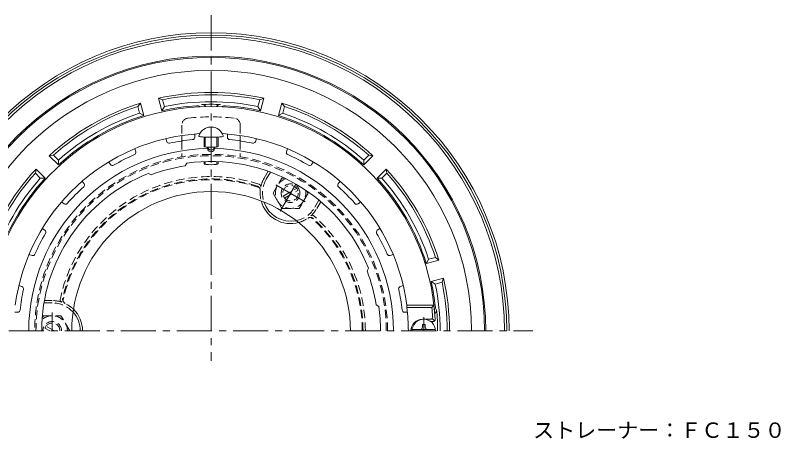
# Model space of a CAD drawing. Units: millimetres, scale not verified. Extents: x -289 to 224, y -346 to 371.
# Drawn here: x -111.3 to 216.2, y 190.4 to 371.5 of the extents above; entities that cross this region are included whole.
import ezdxf
from ezdxf.enums import TextEntityAlignment as Align

# ---------------------------------------------------------------- set-up
doc = ezdxf.new("R2010")
doc.units = ezdxf.units.MM
doc.header["$LTSCALE"] = 3
doc.linetypes.add('CHAIN1', pattern=[8, 5, -1, 1, -1])
doc.linetypes.add('DASHED1', pattern=[1.8, 1.2, -0.6])
for name, color, linetype, lineweight in [('0-0_通り芯', 3, 'Continuous', 9), ('0-1_躯体', 2, 'Continuous', 9), ('0-2_仕上', 6, 'Continuous', 9), ('0-5_寸法', 7, 'Continuous', 9), ('0-6_ハッチ', 2, 'Continuous', 9), ('0-A', 4, 'Continuous', 9)]:
    doc.layers.add(name, color=color, linetype=linetype, lineweight=lineweight)
doc.styles.add('ＭＳ ゴシック', font='')
doc.styles.get('ＭＳ ゴシック').set_extended_font_data('MS Gothic')

msp = doc.modelspace()

# ---------------------------------------------------------------- linework, layer by layer
at = {"layer": '0-0_通り芯', "linetype": 'CHAIN1'}
for p, q in [((-27.537, 371.466), (-27.537, 223.663)), ((-162.156, 236.501), (110.065, 236.501))]:
    msp.add_line(p, q, dxfattribs=at)
at = {"layer": '0-0_通り芯'}
for radius in [127.5, 126.5, 125.5]:
    msp.add_arc((-27.537, 236.501), radius, 0, 180, dxfattribs=at)
at = {"layer": '0-0_通り芯', "linetype": 'DASHED1'}
for start, end in [(71.41158, 168.58826), (0, 48.58813)]:
    msp.add_arc((-27.537, 236.501), 64.667, start, end, dxfattribs=at)
at = {"layer": '0-1_躯体'}
for p, q in [((-48.627, 330.668), (-50.052, 335.985)), ((-48.326, 335.339), (-50.052, 335.985)), ((-47.548, 332.436), (-48.326, 335.339)), ((-7.525, 332.436), (-6.747, 335.339)), ((-5.021, 335.985), (-6.747, 335.339)), ((-6.446, 330.668), (-5.021, 335.985)), ((-57.779, 333.915), (-58.951, 332.492)), ((-58.173, 329.589), (-58.951, 332.492)), ((-56.355, 328.598), (-57.779, 333.915)), ((-47.548, 332.436), (-48.627, 330.668)), ((-6.446, 330.668), (-7.525, 332.436)), ((1.282, 328.598), (2.706, 333.915)), ((3.878, 332.492), (2.706, 333.915)), ((3.1, 329.589), (3.878, 332.492)), ((-56.355, 328.598), (-58.173, 329.589)), ((3.1, 329.589), (1.282, 328.598)), ((-94.959, 311.702), (-96.777, 311.399)), ((-92.885, 307.507), (-96.777, 311.399)), ((-92.835, 309.578), (-94.959, 311.702)), ((37.762, 309.578), (39.886, 311.702)), ((37.812, 307.507), (41.704, 311.399)), ((41.704, 311.399), (39.886, 311.702)), ((-92.835, 309.578), (-92.885, 307.507)), ((37.812, 307.507), (37.762, 309.578)), ((-102.434, 305.742), (-102.737, 303.924)), ((-98.542, 301.85), (-102.434, 305.742)), ((43.469, 301.85), (47.361, 305.742)), ((47.664, 303.924), (47.361, 305.742)), ((-100.613, 301.799), (-102.737, 303.924)), ((-98.542, 301.85), (-100.613, 301.799)), ((45.54, 301.799), (43.469, 301.85)), ((45.54, 301.799), (47.664, 303.924)), ((64.56, 265.32), (65.551, 267.138)), ((64.56, 265.32), (69.877, 266.744)), ((65.551, 267.138), (68.454, 267.916)), ((69.877, 266.744), (68.454, 267.916)), ((66.63, 257.592), (71.947, 259.017)), ((71.301, 257.291), (71.947, 259.017)), ((68.398, 256.513), (66.63, 257.592)), ((68.398, 256.513), (71.301, 257.291))]:
    msp.add_line(p, q, dxfattribs=at)
at = {"layer": '0-1_躯体', "linetype": 'DASHED1'}
for p, q in [((-4.795, 301.891), (-3.132, 304.771)), ((-3.929, 301.391), (-2.179, 304.422)), ((16.856, 289.391), (18.606, 292.422)), ((17.722, 288.891), (19.384, 291.771)), ((-95.537, 249.501), (-98.861, 249.501)), ((-95.537, 248.501), (-99.037, 248.501))]:
    msp.add_line(p, q, dxfattribs=at)
at = {"layer": '0-1_躯体', "color": 4, "linetype": 'DASHED1'}
for p, q in [((-1.036, 295.391), (2.716, 301.891)), ((2.716, 301.891), (3.776, 301.891)), ((3.368, 294.181), (9.059, 297.467)), ((3.868, 293.315), (9.559, 296.601)), ((13.963, 295.391), (10.211, 288.891)), ((13.963, 295.391), (13.427, 296.32)), ((-99.286, 242.997), (-99.823, 242.068)), ((-99.286, 242.997), (-91.781, 242.996)), ((-88.034, 236.506), (-91.781, 242.996)), ((-96.536, 236.501), (-98.632, 237.711)), ((-94.537, 236.501), (-98.132, 238.577))]:
    msp.add_line(p, q, dxfattribs=at)
at = {"layer": '0-1_躯体', "color": 4, "linetype": 'CHAIN1'}
for p, q in [((0.222, 298.994), (12.765, 291.753)), ((8.713, 299.288), (2.047, 287.741)), ((-95.537, 236.501), (-95.537, 244.362))]:
    msp.add_line(p, q, dxfattribs=at)
at = {"layer": '0-1_躯体', "color": 4, "linetype": 'DASHED1'}
msp.add_lwpolyline([(-1.036, 295.391), (2.716, 288.891), (10.211, 288.891)], dxfattribs=at)
for radius in [4, 3.324]:
    msp.add_circle((6.463, 295.391), radius, dxfattribs=at)
at = {"layer": '0-1_躯体'}
for centre, radius, start, end in [((-27.537, 236.501), 117.5, 0, 180), ((-27.537, 236.501), 117, 0, 180), ((-27.537, 236.501), 111.441, 0, 180), ((-27.537, 236.501), 102, 77.24745, 102.75252), ((-27.537, 236.501), 101, 78.1216, 101.87843), ((-27.537, 236.501), 98, 78.21725, 101.78276), ((-27.537, 236.501), 102, 107.24745, 132.75252), ((-27.537, 236.501), 101, 108.1216, 131.87843), ((-27.537, 236.501), 96.5, 93.64027, 102.62434), ((-33.536, 330.811), 2, 51.83441, 93.64053), ((-27.537, 236.501), 96.917, 87.58473, 92.41527), ((-31.537, 331.334), 2, 34.69341, 92.41542), ((-23.537, 331.334), 2, 87.58458, 145.30659), ((-21.537, 330.811), 2, 86.35947, 128.16559), ((-27.537, 236.501), 96.5, 77.37563, 86.35973), ((-27.537, 236.501), 102, 47.24745, 72.75252), ((-27.537, 236.501), 101, 48.1216, 71.87843), ((-27.537, 236.501), 96.5, 107.37563, 132.62434), ((-27.537, 236.501), 98, 108.21725, 131.78276), ((-27.537, 236.501), 96.5, 47.37563, 72.62434), ((-27.537, 236.501), 98, 48.21725, 71.78276), ((-27.537, 236.501), 102, 137.24745, 162.75252), ((-27.537, 236.501), 102, 17.24745, 42.75252), ((-27.537, 236.501), 101, 138.1216, 161.87843), ((-27.537, 236.501), 98, 138.21725, 161.78276), ((-27.537, 236.501), 96.5, 137.37563, 162.62434), ((-27.537, 236.501), 96.5, 17.37563, 42.62434), ((-27.537, 236.501), 98, 18.21725, 41.78276), ((-27.537, 236.501), 101, 18.1216, 41.87843), ((6.463, 295.391), 13, 194.57117, 285.42896), ((6.463, 295.391), 12, 198.15558, 281.84457), ((-27.537, 236.501), 102, 0, 12.75252), ((-27.537, 236.501), 96.5, 6.07442, 12.62434), ((-27.537, 236.501), 98, 0, 11.78276), ((-27.537, 236.501), 101, 0, 11.87843), ((-95.537, 236.501), 13, 0, 45.42883), ((66.433, 246.501), 2, 324.2722, 6.07423), ((66.953, 245.501), 2, 307.72185, 5.44164), ((-27.537, 236.501), 96.917, 0, 5.44096), ((-95.537, 236.501), 12, 0, 41.84445)]:
    msp.add_arc(centre, radius, start, end, dxfattribs=at)
at = {"layer": '0-1_躯体', "linetype": 'DASHED1'}
for centre, radius, start, end in [((-27.537, 236.501), 66, 71.80592, 168.19405), ((-27.537, 236.501), 65, 72.40396, 167.59601), ((6.463, 295.391), 13, 149.99991, 168.20993), ((6.463, 295.391), 12, 149.99997, 198.15558), ((-8.491, 296.554), 2, 355.55522, 72.40367), ((-7.241, 298.252), 1, 348.20795, 71.80614), ((6.463, 295.391), 13, 175.55457, 194.57117), ((6.463, 295.391), 12, 281.84457, 329.99992), ((6.463, 295.391), 13, 311.79013, 329.99991), ((14.948, 283.021), 2, 47.59628, 124.44533), ((15.793, 284.953), 1, 48.19472, 131.7901), ((-27.537, 236.501), 66, 0, 48.19403), ((6.463, 295.391), 13, 285.42896, 304.44539), ((-27.537, 236.501), 65, 0, 47.59598), ((-95.537, 236.501), 13, 71.79013, 89.99991), ((-91.162, 249.8), 1, 168.19472, 251.7901), ((-89.066, 250.034), 2, 167.59628, 244.44533), ((-95.537, 236.501), 12, 41.84445, 89.99992), ((-95.537, 236.501), 13, 45.42883, 64.44539)]:
    msp.add_arc(centre, radius, start, end, dxfattribs=at)
at = {"layer": '0-1_躯体', "color": 4, "linetype": 'DASHED1'}
for centre, radius, start, end in [((6.468, 295.388), 6.5, 108.12656, 11.86406), ((-95.537, 236.507), 6.5, 359.95093, 131.86412), ((-95.537, 236.501), 4, 0, 180), ((-95.537, 236.501), 3.324, 0, 180)]:
    msp.add_arc(centre, radius, start, end, dxfattribs=at)
at = {"layer": '0-2_仕上'}
for p, q in [((-46.472, 317.433), (-46.901, 318.753)), ((-34.536, 319.323), (-34.536, 320.711)), ((-20.537, 319.323), (-20.537, 320.711)), ((-8.601, 317.433), (-8.172, 318.753)), ((-59.787, 313.106), (-60.216, 314.427)), ((-29.037, 314.53), (-29.037, 315.082)), ((-26.037, 314.53), (-26.037, 315.082)), ((4.714, 313.106), (5.143, 314.427)), ((-70.555, 307.62), (-71.371, 308.743)), ((-37.961, 308.248), (-38.695, 307.125)), ((15.481, 307.62), (16.297, 308.743)), ((-54.382, 303.848), (-53.184, 303.242)), ((-81.881, 299.391), (-82.697, 300.514)), ((26.808, 299.391), (27.624, 300.514)), ((-90.426, 290.846), (-91.549, 291.662)), ((35.353, 290.846), (36.476, 291.662)), ((-98.655, 279.52), (-99.778, 280.335)), ((43.582, 279.52), (44.705, 280.335)), ((-104.141, 268.752), (-105.461, 269.181)), ((49.068, 268.752), (50.388, 269.181)), ((39.81, 263.347), (39.205, 262.149)), ((-108.509, 255.45), (-109.788, 255.866)), ((53.436, 255.45), (54.715, 255.866)), ((44.21, 246.926), (43.087, 247.66)), ((66.936, 246.501), (56.266, 246.501)), ((67.831, 247.501), (66.936, 246.501)), ((-110.256, 244.501), (-111.554, 244.501)), ((55.183, 244.501), (56.481, 244.501)), ((66.272, 241.501), (62.963, 241.501)), ((67.332, 240.501), (66.464, 240.501)), ((67.001, 241.817), (68.055, 240.811))]:
    msp.add_line(p, q, dxfattribs=at)
msp.add_lwpolyline([(67.831, 247.501), (56.244, 247.501), (56.266, 246.501)], dxfattribs=at)
for centre, radius, start, end in [((-27.537, 236.501), 96, 3.01697, 176.98303), ((-27.537, 236.501), 84.5, 93.26871, 172.52016), ((-27.537, 236.502), 82.207, 95.51718, 102.48267), ((-35.536, 319.323), 1, 275.51784, 0.00093), ((-27.537, 236.501), 84.5, 7.47984, 86.73126), ((-19.537, 319.323), 1, 179.99907, 264.48216), ((-27.537, 236.502), 82.207, 77.51733, 84.48282), ((-27.537, 236.501), 78.028, 91.10147, 180), ((-45.521, 317.742), 1, 198.00066, 282.48337), ((-27.537, 314.544), 1.5, 180, 359.44926), ((-27.537, 315.352), 1.5, 190.41995, 349.58136), ((-27.537, 236.501), 78.028, 0, 88.89853), ((-9.552, 317.742), 1, 257.51663, 341.99934), ((-27.537, 236.502), 82.207, 113.51718, 120.48267), ((-60.738, 312.797), 1, 293.51784, 18.00093), ((5.665, 312.797), 1, 161.99907, 246.48216), ((-27.537, 236.502), 82.207, 59.51733, 66.48282), ((-27.537, 236.501), 72.5, 21.73329, 98.26669), ((-69.746, 308.208), 1, 216.00066, 300.48337), ((-27.537, 236.501), 71.5, 98.97878, 111.02101), ((14.672, 308.208), 1, 239.51663, 323.99934), ((-27.537, 236.501), 72.5, 111.73329, 180), ((-27.537, 236.502), 82.207, 131.51718, 138.48267), ((-82.69, 298.803), 1, 311.51784, 36.00093), ((27.617, 298.803), 1, 143.99907, 228.48216), ((-27.537, 236.502), 82.207, 41.51733, 48.48282), ((-89.838, 291.655), 1, 234.00066, 318.48337), ((34.765, 291.655), 1, 221.51663, 305.99934), ((-99.243, 278.711), 1, 329.51784, 54.00093), ((44.17, 278.711), 1, 125.99907, 210.48216), ((-27.537, 236.501), 82.207, 149.51718, 156.48267), ((-27.537, 236.501), 82.207, 23.51733, 30.48282), ((-103.832, 269.703), 1, 252.00066, 336.48337), ((48.759, 269.703), 1, 203.51663, 287.99934), ((-27.537, 236.501), 71.5, 8.97878, 21.02101), ((-27.537, 236.502), 82.207, 167.51733, 173.79109), ((-108.777, 254.487), 1, 347.51697, 71.99968), ((53.704, 254.487), 1, 108.00032, 192.48303), ((-27.536, 236.502), 82.207, 6.20891, 12.48267), ((-27.537, 236.501), 72.5, 0, 8.26701), ((-27.537, 236.501), 84.397, 0, 6.80478), ((-27.537, 236.501), 95, 3.65967, 6.04233), ((-110.256, 245.501), 1, 269.99899, 353.79123), ((55.183, 245.501), 1, 186.20877, 270.00101), ((66.272, 242.501), 1, 270, 3.65976), ((62.963, 236.501), 5, 90, 180), ((67.332, 241.501), 1, 270, 3.017)]:
    msp.add_arc(centre, radius, start, end, dxfattribs=at)
at = {"layer": '0-6_ハッチ', "linetype": 'DASHED1'}
for p, q in [((-40.037, 324.523), (-40.037, 320.072)), ((-15.037, 324.523), (-15.037, 320.072)), ((-40.037, 317.753), (-40.037, 310.959)), ((-15.037, 317.753), (-15.037, 310.959))]:
    msp.add_line(p, q, dxfattribs=at)
at = {"layer": '0-6_ハッチ'}
for p, q in [((-40.037, 320.072), (-40.037, 317.753)), ((-15.037, 320.072), (-15.037, 317.753))]:
    msp.add_line(p, q, dxfattribs=at)
at = {"layer": '0-6_ハッチ', "linetype": 'DASHED1'}
for centre, radius, start, end in [((-27.537, 233.517), 94.5, 84.04051, 95.95949), ((-37.037, 324.523), 3, 95.95938, 180), ((-18.037, 324.523), 3, 0, 84.04062), ((-27.537, 236.501), 75.5, 0, 180), ((-27.537, 236.501), 74.951, 0, 180)]:
    msp.add_arc(centre, radius, start, end, dxfattribs=at)
at = {"layer": '0-6_ハッチ'}
msp.add_arc((-27.537, 236.501), 59.6, 0, 180, dxfattribs=at)
at = {"layer": '0-A'}
for p, q in [((-28.586, 323.633), (-26.488, 323.633)), ((-30.537, 315.345), (-30.537, 319.386)), ((-30.037, 315.177), (-30.037, 319.354)), ((-25.037, 315.177), (-25.037, 319.354)), ((-24.537, 315.345), (-24.537, 319.386)), ((-30.537, 307.884), (-30.537, 308.939)), ((-30.037, 307.716), (-30.037, 308.958)), ((-25.037, 307.716), (-25.037, 308.958)), ((-24.537, 307.884), (-24.537, 308.939)), ((62.863, 238.101), (62.863, 239.251)), ((64.064, 239.251), (62.863, 239.251)), ((64.064, 238.101), (64.064, 239.251)), ((58.5, 237.101), (68.427, 237.101))]:
    msp.add_line(p, q, dxfattribs=at)
at = {"layer": '0-A', "linetype": 'CHAIN1'}
msp.add_line((63.464, 236.501), (63.464, 242.365), dxfattribs=at)
at = {"layer": '0-A'}
for centre, radius, start, end in [((-27.537, 318.256), 5.479, 16.60847, 163.39153), ((63.464, 236.501), 5, 0, 180), ((61.863, 238.101), 1, 270, 0), ((65.064, 238.101), 1, 180, 270)]:
    msp.add_arc(centre, radius, start, end, dxfattribs=at)
for centre, major_axis, start_param, end_param in [((-27.537, 319.822), (-5.25, 0), 6.2831853, 9.424778), ((-27.537, 315.345), (-3, 0), 0.0000152, 3.1416078), ((-27.537, 307.884), (-3, 0), 0.0000152, 3.1416078)]:
    msp.add_ellipse(centre, major_axis=major_axis, ratio=0.1013, start_param=start_param, end_param=end_param, dxfattribs=at)

# ---------------------------------------------------------------- texts
at = {"layer": '0-5_寸法', "style": 'ＭＳ ゴシック'}
msp.add_text('ストレーナー：ＦＣ１５０', height=6.598, dxfattribs=at).set_placement((110.255, 188.782), align=Align.BOTTOM_LEFT)

doc.saveas('drawing.dxf')
